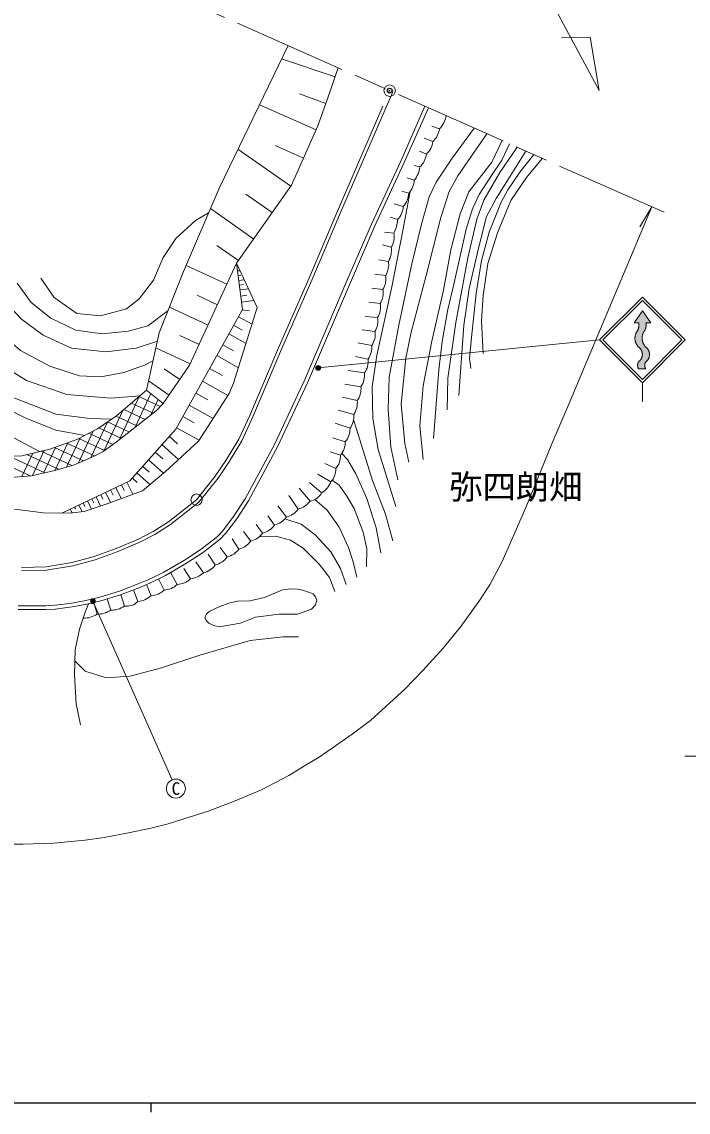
# Model space of a CAD drawing. Units: millimetres at full size, sheet at 1:1000; details may follow other scales. Extents: x 40000 to 680000, y 20000 to 380000.
# Drawn here: x 254467 to 324440, y 204000 to 318550 of the extents above; entities that cross this region are included whole.
import ezdxf
from ezdxf.enums import TextEntityAlignment as Align

# ---------------------------------------------------------------- set-up
doc = ezdxf.new("R2010")
doc.units = ezdxf.units.MM
doc.header["$LTSCALE"] = 1000
doc.header["$PDMODE"] = 32
doc.header["$PDSIZE"] = 500
doc.linetypes.add('CHAIN', pattern=[18.5, 12, -1.5, 3.5, -1.5])
for name, color, linetype, lineweight in [('M-BGD', 7, 'Continuous', 13), ('M-BMK', 2, 'CHAIN', 13), ('M-BMK-ROW', 30, 'Continuous', 13), ('M-BMK-SRVR', 3, 'Continuous', 13), ('M-STR-HTXT', 7, 'Continuous', 13), ('M-STR-STRC', 7, 'Continuous', 13), ('M-TTL-BAND', 7, 'Continuous', 25)]:
    doc.layers.add(name, color=color, linetype=linetype, lineweight=lineweight)
doc.layers.add('M-BMK-HTXT', color=7, linetype='Continuous')
doc.layers.add('M-OTRS', color=6, linetype='Continuous')
doc.styles.add('ＭＳ ゴシック', font='')
doc.styles.get('ＭＳ ゴシック').set_extended_font_data('MS Gothic')

msp = doc.modelspace()

# ---------------------------------------------------------------- hatches: boundary and pattern name
at = {"layer": 'M-STR-HTXT'}
for points in [[(285803, 282311, -1), (285364, 282072, -0.41421), (285464, 282411, -0.41421)], [(261839, 257453, -0.41421), (261699, 257778, -0.41421), (262023, 257918, -1)]]:
    msp.add_hatch(color=256, dxfattribs=at).paths.add_polyline_path(points)
at = {"layer": 'M-STR-STRC'}
msp.add_hatch(color=256, dxfattribs=at).paths.add_polyline_path([(319599, 285284), (319599, 285336), (319601, 285387), (319605, 285438), (319611, 285489), (319619, 285539), (319629, 285590), (319641, 285640), (319655, 285689), (319670, 285738), (319688, 285786), (319707, 285833), (319729, 285880), (319752, 285926), (319777, 285970), (319804, 286014), (319814, 286031), (319840, 286070), (319864, 286110), (319887, 286151), (319908, 286193), (319927, 286236), (319945, 286279), (319961, 286323), (319975, 286368), (319987, 286413), (319998, 286459), (320006, 286505), (320013, 286551), (320018, 286598), (320022, 286645), (320023, 286692), (320023, 286739), (320021, 286785), (320017, 286832), (320011, 286879), (320003, 286925), (320002, 286930), (320502, 286930), (319627, 288180), (318752, 286930), (319252, 286930), (319260, 286884), (319266, 286837), (319270, 286791), (319273, 286744), (319273, 286697), (319272, 286650), (319269, 286603), (319264, 286557), (319257, 286510), (319249, 286464), (319238, 286419), (319226, 286373), (319212, 286328), (319197, 286284), (319179, 286241), (319160, 286198), (319139, 286156), (319117, 286115), (319093, 286074), (319067, 286035), (319064, 286031), (319037, 285987), (319011, 285943), (318988, 285897), (318965, 285851), (318945, 285804), (318927, 285756), (318910, 285708), (318896, 285659), (318883, 285609), (318872, 285559), (318864, 285508), (318857, 285457), (318852, 285406), (318850, 285355), (318849, 285304), (318850, 285253), (318854, 285201), (318859, 285150), (318866, 285100), (318876, 285049), (318887, 284999), (318900, 284950), (318915, 284901), (318933, 284852), (318952, 284805), (318972, 284758), (318995, 284712), (319020, 284667), (319046, 284623), (319074, 284580), (319103, 284538), (319134, 284497), (319167, 284458), (319201, 284420), (319237, 284383), (319252, 284369), (319281, 284345), (319310, 284320), (319337, 284295), (319364, 284268), (319389, 284240), (319414, 284211), (319437, 284181), (319459, 284150), (319479, 284119), (319499, 284086), (319517, 284053), (319534, 284019), (319550, 283985), (319564, 283950), (319576, 283914), (319588, 283878), (319598, 283842), (319606, 283805), (319613, 283768), (319619, 283730), (319623, 283693), (319626, 283655), (319627, 283617), (319627, 283580), (319625, 283542), (319622, 283504), (319617, 283467), (319611, 283430), (319603, 283393), (319594, 283356), (319583, 283320), (319571, 283284), (319558, 283249), (319543, 283214), (319527, 283180), (319510, 283146), (319491, 283113), (319471, 283081), (319450, 283050), (319427, 283020), (319404, 282990), (319379, 282962), (319353, 282934), (319326, 282908), (319298, 282882), (319269, 282858), (319252, 282844), (319237, 282823), (319224, 282802), (319211, 282780), (319199, 282757), (319188, 282734), (319177, 282711), (319168, 282687), (319160, 282663), (319152, 282639), (319146, 282614), (319141, 282589), (319136, 282564), (319133, 282539), (319130, 282514), (319129, 282488), (319128, 282463), (319129, 282437), (319130, 282412), (319133, 282386), (319136, 282361), (319141, 282336), (319146, 282311), (319153, 282286), (319160, 282262), (319169, 282238), (319178, 282214), (319188, 282191), (319199, 282168), (319211, 282145), (319224, 282123), (319238, 282102), (319252, 282082), (320002, 282082), (319981, 282112), (319955, 282153), (319933, 282196), (319915, 282241), (319900, 282287), (319889, 282335), (319881, 282383), (319878, 282431), (319878, 282479), (319882, 282528), (319889, 282576), (319901, 282623), (319916, 282669), (319935, 282714), (319957, 282757), (319982, 282798), (320002, 282826), (320032, 282851), (320061, 282876), (320089, 282903), (320115, 282931), (320141, 282959), (320166, 282989), (320189, 283020), (320211, 283051), (320232, 283084), (320251, 283117), (320269, 283151), (320286, 283186), (320302, 283221), (320316, 283257), (320329, 283293), (320340, 283330), (320350, 283367), (320358, 283405), (320365, 283443), (320370, 283481), (320374, 283519), (320376, 283558), (320377, 283596), (320376, 283635), (320374, 283673), (320370, 283712), (320365, 283750), (320358, 283788), (320350, 283825), (320340, 283863), (320329, 283900), (320317, 283936), (320303, 283972), (320287, 284007), (320271, 284042), (320252, 284076), (320233, 284109), (320212, 284142), (320190, 284173), (320167, 284204), (320143, 284234), (320117, 284263), (320090, 284291), (320063, 284317), (320034, 284343), (320004, 284367), (320001, 284370), (319965, 284406), (319930, 284443), (319897, 284482), (319865, 284523), (319835, 284564), (319806, 284607), (319779, 284650), (319754, 284695), (319731, 284741), (319709, 284787), (319690, 284834), (319672, 284882), (319656, 284931), (319642, 284980), (319630, 285030), (319620, 285081), (319612, 285131), (319605, 285182), (319601, 285233)])

# ---------------------------------------------------------------- linework, layer by layer
at = {"layer": 'M-BGD'}
for p, q in [((287354, 312776), (281751, 314667)), ((286398, 309978), (283618, 310984)), ((285363, 307209), (279417, 309833)), ((298313, 307305), (297517, 307571)), ((297629, 305969), (296711, 306333)), ((282713, 301278), (277167, 305175)), ((284051, 304236), (281078, 305548)), ((296946, 304634), (296239, 304975)), ((296263, 303299), (295661, 303451)), ((295675, 301919), (294937, 302142)), ((280764, 298505), (277991, 300454)), ((295095, 300536), (294375, 300756)), ((294514, 299152), (293561, 299420)), ((278815, 295732), (274274, 298924)), ((293934, 297769), (293130, 298038)), ((293535, 296331), (292551, 296465)), ((277219, 293461), (274948, 295057)), ((293250, 294858), (292332, 295131)), ((292964, 293386), (291949, 293559)), ((276003, 290972), (271717, 292949)), ((277060, 292869), (277188, 292885)), ((277124, 292373), (277380, 292406)), ((277188, 291877), (277473, 291914)), ((277252, 291381), (277822, 291454)), ((292678, 291913), (291542, 292030)), ((275014, 288829), (272871, 289818)), ((277316, 290885), (277758, 290942)), ((277379, 290389), (278265, 290503)), ((277463, 289741), (278111, 289824)), ((292393, 290441), (291216, 290571)), ((277546, 289092), (278843, 289259)), ((292107, 288968), (290898, 289104)), ((274026, 286686), (269965, 288559)), ((277214, 287573), (278643, 286776)), ((277612, 288288), (278380, 288184)), ((291822, 287496), (290524, 287600)), ((276709, 286670), (277613, 286165)), ((273089, 284656), (271058, 285592)), ((276205, 285766), (278013, 284757)), ((291536, 286023), (290206, 286206)), ((272152, 282625), (268547, 284288)), ((275568, 284623), (276711, 283985)), ((291211, 284560), (289742, 284840)), ((274930, 283479), (277216, 282204)), ((290832, 283108), (289490, 283374)), ((271051, 280976), (269414, 282099)), ((274182, 282138), (275523, 281390)), ((290453, 281657), (288725, 281927)), ((269927, 279339), (267766, 280823)), ((273434, 280797), (276116, 279301)), ((272730, 279537), (273991, 278834)), ((290074, 280205), (288383, 280476)), ((266837, 279240), (264707, 274671)), ((265974, 278495), (268247, 277435)), ((268003, 279486), (266360, 275961)), ((266765, 279177), (269007, 278132)), ((268768, 278873), (268012, 277252)), ((289695, 278754), (288147, 279126)), ((265079, 277724), (263091, 273459)), ((265183, 277813), (267404, 276777)), ((272027, 278276), (274548, 276870)), ((289317, 277303), (287674, 277748)), ((263459, 276502), (261723, 272779)), ((263470, 276509), (265719, 275461)), ((264387, 277133), (266561, 276119)), ((271367, 277092), (272551, 276431)), ((288931, 275853), (287365, 276373)), ((261970, 275562), (260410, 272217)), ((261506, 275323), (264022, 274150)), ((262553, 275886), (264876, 274803)), ((269954, 275010), (270831, 274230)), ((270706, 275907), (273075, 274586)), ((258036, 273888), (256752, 271134)), ((257915, 273845), (260929, 272439)), ((259296, 274336), (257924, 271394)), ((260586, 274848), (259149, 271767)), ((259194, 274300), (262097, 272946)), ((260437, 274771), (263153, 273505)), ((269174, 274134), (270928, 272573)), ((288435, 274438), (287120, 274833)), ((250789, 272964), (255343, 270841)), ((253125, 272926), (256898, 271166)), ((255636, 273248), (254479, 270768)), ((255006, 273100), (258373, 271530)), ((256817, 273528), (255580, 270874)), ((256502, 273453), (259735, 271946)), ((268468, 273340), (269262, 272634)), ((287938, 273023), (286852, 273361)), ((267147, 271856), (267838, 271241)), ((267762, 272547), (269349, 271135)), ((287441, 271607), (286298, 272155)), ((266059, 270633), (266592, 270159)), ((266533, 271165), (267914, 269936)), ((286908, 270213), (285550, 271033)), ((263787, 269379), (264046, 268837)), ((264329, 269637), (264892, 268456)), ((264920, 269918), (265201, 269328)), ((265510, 270200), (266123, 268912)), ((284735, 268189), (283578, 269574)), ((285950, 269058), (284679, 270154)), ((261362, 268223), (261779, 267348)), ((261814, 268438), (262022, 268001)), ((262265, 268653), (262732, 267673)), ((262755, 268887), (262989, 268397)), ((263246, 269121), (263762, 268037)), ((283490, 267351), (282504, 268777)), ((259557, 267363), (259753, 266951)), ((260008, 267578), (260106, 267372)), ((260460, 267793), (260806, 267066)), ((260911, 268008), (261084, 267644)), ((282245, 266514), (281341, 267703)), ((281001, 265677), (280289, 266636)), ((278511, 264003), (277741, 264999)), ((279756, 264840), (279069, 265749)), ((277267, 263165), (276561, 264243)), ((274778, 261491), (274022, 262615)), ((276022, 262328), (275307, 263338)), ((273533, 260654), (272748, 261803)), ((269414, 258849), (268830, 260029)), ((270792, 259442), (270077, 260687)), ((272170, 260034), (271493, 261131)), ((266658, 257664), (266192, 258884)), ((268036, 258257), (267552, 259426)), ((263803, 256753), (263435, 257928)), ((265244, 257172), (264866, 258376)), ((262363, 256334), (262025, 257546)), ((324074, 241419), (326314, 241419))]:
    msp.add_line(p, q, dxfattribs=at)
for points in [[(267547, 279852), (268902, 285865), (271445, 292314), (275247, 301198), (282421, 316054)], [(269310, 278439), (272089, 282487), (277020, 293178), (282799, 301401), (285546, 307623), (286567, 310445), (287674, 313723)], [(254073, 256811), (255413, 256799), (256375, 256799), (256998, 256808), (257985, 256861), (258969, 256981), (259995, 257128), (261288, 257376), (262762, 257717), (264839, 258368), (266847, 259134), (267908, 259573), (269562, 260391), (271775, 261662), (273532, 262830), (275283, 264197), (275864, 264796), (277031, 266346), (278263, 268214), (281346, 273962), (284467, 280628), (288967, 291173), (291536, 297112), (294629, 303762), (297161, 309514)], [(283424, 279342), (284102, 280791), (288600, 291331), (291171, 297276), (294265, 303927), (296795, 309676)], [(301968, 307381), (299594, 304106), (297980, 301716), (297233, 300156), (296420, 297278), (295438, 293120), (294059, 286666), (293051, 281210), (292932, 277873), (293210, 273880), (293942, 270416)], [(303289, 306795), (300257, 302385), (299331, 300708), (298462, 297995), (296918, 291892), (295345, 285932), (294778, 283214), (294285, 278374), (294674, 274232), (295103, 272274)], [(304902, 306079), (303811, 303816), (301418, 300692), (300498, 298374), (299504, 294589), (298747, 290349), (297517, 285003), (296609, 280297), (296252, 276114), (296626, 272583)], [(305662, 305742), (304867, 304020), (303714, 302310), (302496, 300405), (301799, 298916), (301111, 296750), (299874, 291122), (299191, 288338), (298595, 284951), (298262, 281974), (297698, 274762)], [(299144, 277786), (299196, 281100), (300058, 286975), (301298, 293753), (302239, 297804), (302981, 299803), (304646, 302711), (306474, 305381)], [(307389, 304975), (304282, 299995), (303279, 298096), (302417, 294763), (301441, 290547), (300867, 286665), (300344, 279284)], [(308249, 304594), (306764, 302764), (305491, 300891), (304800, 299596), (303559, 296460), (302730, 293464), (302180, 290017), (301670, 285395), (301465, 283180), (301603, 282140)], [(302903, 283716), (302725, 287129), (302895, 289806), (303408, 293158), (304423, 296383), (305822, 299789), (307456, 302192), (309121, 304207)], [(295262, 300738), (294526, 296788), (293325, 290693), (291753, 283496), (291268, 280231), (291318, 276878), (291879, 273613), (293748, 267622)], [(256454, 291611), (257868, 289572), (260255, 287905), (262716, 287646), (265462, 288410), (266779, 289455), (268306, 291393), (269308, 293794), (270642, 295780), (272692, 297669), (274086, 298487)], [(261081, 275104), (258055, 275655), (254817, 276933), (250602, 279030), (248785, 280261), (247061, 281840), (244995, 284180), (243856, 285796), (237088, 296645), (236228, 297547)], [(253701, 267358), (256746, 266964), (259468, 266919), (261022, 267089), (263313, 267871), (267140, 269289), (269546, 271299), (273023, 274506), (276249, 279507), (276712, 280589), (279187, 288520), (277020, 293178)], [(277020, 293178), (277643, 288343), (270627, 275767), (265794, 270335), (258654, 266933)], [(253993, 291082), (255462, 289068), (257509, 287431), (260134, 286147), (262917, 285766), (265628, 286062), (267705, 286613), (269828, 288214)], [(252271, 289617), (254435, 287306), (256710, 285642), (259684, 284261), (263276, 283889), (266485, 284249), (268708, 285004)], [(244159, 288136), (246627, 284788), (249934, 281581), (253289, 279199), (258030, 277328), (261609, 276889), (263931, 276823)], [(247138, 287741), (249685, 284672), (252381, 282477), (254969, 280866), (259190, 279414), (263829, 279011), (266875, 279272)], [(249850, 288311), (251724, 286209), (254342, 284036), (257420, 282390), (260538, 281375), (262758, 281257), (265175, 281708), (267364, 282491), (268239, 282922)], [(243075, 271760), (248124, 273113), (252086, 272892), (254453, 272969), (257425, 273671), (260250, 274675), (262416, 275793), (264422, 277157), (267547, 279852), (269310, 278439)], [(243075, 271760), (243448, 271586), (245406, 271100), (248103, 270739), (250342, 270600), (253274, 270666), (255484, 270853), (257938, 271397), (259881, 271990), (262000, 272898), (263014, 273401), (264394, 274426), (268565, 277683), (269310, 278439)], [(254086, 257211), (255415, 257199), (256372, 257199), (256984, 257208), (257950, 257260), (258916, 257378), (259929, 257522), (261205, 257767), (262657, 258103), (264707, 258746), (266699, 259506), (267742, 259937), (269374, 260744), (271565, 262003), (273298, 263155), (275015, 264495), (275559, 265057), (276704, 266577), (277920, 268419), (280988, 274141), (283424, 279342)], [(289301, 276754), (291308, 270376), (292655, 266812), (293410, 264033)], [(253631, 274851), (256336, 273414)], [(288076, 273211), (288682, 272568), (289526, 271059), (290702, 268483), (291668, 265403), (292175, 262752)], [(287060, 270389), (287786, 269865), (288602, 268702), (289349, 267425), (290301, 264950), (290709, 263173), (290646, 261302)], [(285241, 268356), (286536, 267241), (287780, 265446), (288762, 263310), (289254, 261825), (289635, 260192)], [(282095, 266329), (283794, 265778), (285281, 264652), (286912, 262857), (287919, 261118), (288543, 259422)], [(279393, 264450), (281132, 264521), (282673, 264079), (284012, 263241), (285708, 261585), (286768, 260169), (287336, 258686)], [(260618, 244692), (260169, 246892), (259984, 249933), (260054, 252577), (260508, 254732), (261136, 256524), (261469, 257417)], [(260023, 251418), (261104, 250338), (263321, 249646), (265842, 249794), (269128, 250674), (273145, 252022), (278461, 253546), (281920, 253951), (283507, 253951)]]:
    msp.add_lwpolyline(points, dxfattribs=at)
msp.add_lwpolyline([(273695, 255924), (273861, 256345), (274210, 256649), (275244, 257108), (276218, 257489), (277117, 257671), (278409, 257717), (279937, 258075), (281845, 258862), (282750, 258976), (283427, 258959), (283988, 258846), (285051, 258461), (285302, 258141), (285452, 257793), (285299, 257315), (284879, 256840), (283410, 256325), (281501, 256325), (279020, 256019), (277417, 255371), (275190, 254994), (274588, 255116), (274112, 255388), (273854, 255608)], close=True, dxfattribs=at)
for centre, radius, start, end in [((296731, 308982), 2306, 313.31275, 352.7095), ((296152, 307568), 2176, 312.74196, 353.05814), ((295469, 306232), 2176, 312.74196, 353.05814), ((294786, 304897), 2176, 312.74196, 353.05814), ((293737, 303559), 2540, 319.76389, 354.11281), ((293501, 302018), 2176, 317.07835, 357.39453), ((292921, 300635), 2176, 317.07835, 357.39453), ((292340, 299251), 2176, 317.07835, 357.39453), ((290171, 298038), 3772, 333.09315, 355.91282), ((291387, 295984), 2176, 328.86566, 9.18183), ((291101, 294511), 2176, 328.86566, 9.18183), ((290816, 293039), 2176, 328.86566, 9.18183), ((290530, 291566), 2176, 328.86566, 9.18183), ((290244, 290094), 2176, 328.86566, 9.18183), ((289959, 288621), 2176, 328.86566, 9.18183), ((289673, 287148), 2176, 328.86566, 9.18183), ((289662, 285672), 1906, 324.31929, 10.62697), ((289045, 284350), 2176, 325.21277, 5.52894), ((288666, 282898), 2176, 325.21277, 5.52894), ((288287, 281447), 2176, 325.21277, 5.52894), ((287908, 279996), 2176, 325.21277, 5.52894), ((287529, 278544), 2176, 325.21277, 5.52894), ((287203, 277089), 2125, 324.44287, 5.7769), ((286755, 275822), 2176, 320.50216, 0.81834), ((286258, 274407), 2176, 320.50216, 0.81834), ((285762, 272992), 2176, 320.50216, 0.81834), ((285555, 271529), 1887, 315.77424, 2.38311), ((284857, 270940), 2176, 300.16304, 340.47921), ((282972, 269465), 2176, 283.76886, 324.08504), ((284468, 269846), 1679, 279.14608, 332.00721), ((281727, 268628), 2176, 283.76886, 324.08504), ((280483, 267791), 2176, 283.76886, 324.08504), ((277994, 266116), 2176, 283.76886, 324.08504), ((279238, 266954), 2176, 283.76886, 324.08504), ((276749, 265279), 2176, 283.76886, 324.08504), ((274260, 263605), 2176, 283.76886, 324.08504), ((275504, 264442), 2176, 283.76886, 324.08504), ((273015, 262768), 2176, 283.76886, 324.08504), ((270674, 261615), 2176, 273.1095, 313.42567), ((271876, 262491), 2474, 276.80915, 312.04861), ((269296, 261023), 2176, 273.1095, 313.42567), ((266540, 259837), 2176, 273.1095, 313.42567), ((267918, 260430), 2176, 273.1095, 313.42567), ((262513, 258505), 2176, 266.05566, 306.37183), ((263953, 258924), 2176, 266.05566, 306.37183), ((265486, 258752), 1599, 261.29579, 317.12659), ((261072, 258086), 2176, 266.05566, 306.37183)]:
    msp.add_arc(centre, radius, start, end, dxfattribs=at)
at = {"layer": 'M-BMK'}
msp.add_line((321905, 298535), (272095, 320636), dxfattribs=at)
msp.add_lwpolyline([(254434, 261214), (257019, 261287), (259748, 261742), (262054, 262362), (264365, 263203), (266702, 264207), (268248, 265002), (269881, 266015), (272822, 268344), (274785, 270806), (275972, 272573), (277261, 274711), (278416, 277187), (281426, 284284), (284608, 291545), (287618, 298657), (293093, 311319)], dxfattribs=at)
at = {"layer": 'M-BMK-ROW'}
msp.add_lwpolyline([(254429, 260864), (257053, 260938), (259823, 261399), (262160, 262028), (264494, 262878), (266851, 263890), (268421, 264697), (270083, 265728), (273071, 268095), (275068, 270599), (276268, 272385), (277570, 274546), (278736, 277045), (281747, 284145), (284929, 291407), (287940, 298520), (293413, 311177)], dxfattribs=at)
at = {"layer": 'M-BMK-SRVR'}
for p, q in [((299476, 340463), (315078, 311351)), ((314132, 316938), (311132, 316858)), ((315078, 311351), (314132, 316938))]:
    msp.add_line(p, q, dxfattribs=at)
for centre in [(293093, 311319), (272822, 268344)]:
    msp.add_circle(centre, 600, dxfattribs=at)
at = {"layer": 'M-OTRS'}
msp.add_point((293093, 311319), dxfattribs=at)
at = {"layer": 'M-STR-HTXT'}
for p, q in [((320626, 299102), (319368, 296994)), ((285584, 282192), (315128, 285132)), ((261931, 257685), (270238, 238910))]:
    msp.add_line(p, q, dxfattribs=at)
msp.add_lwpolyline([(252570, 232171), (254616, 232140), (257803, 232265), (261102, 232566), (263109, 232854), (265654, 233339), (268027, 233848), (269822, 234295), (274131, 235668), (276875, 236698), (279628, 237865), (282495, 239380), (284342, 240496), (285700, 241309), (287316, 242416), (289173, 243707), (291065, 245148), (294689, 248424), (296593, 250403), (298704, 252740), (300583, 255020), (302441, 257652), (303616, 259391), (304900, 261847), (305934, 264164), (307505, 267769), (310135, 274218), (311891, 278392), (313553, 282308), (320626, 299102)], dxfattribs=at)
for centre in [(285584, 282192), (261931, 257685)]:
    msp.add_circle(centre, 250, dxfattribs=at)
at = {"layer": 'M-STR-STRC'}
for p, q in [((315128, 285132), (319628, 289632)), ((315481, 285132), (319628, 289278)), ((324128, 285131), (319628, 289632)), ((323774, 285131), (319628, 289278)), ((318752, 286930), (319627, 288180)), ((319627, 288180), (320502, 286930)), ((318752, 286930), (319252, 286930)), ((320002, 286930), (320502, 286930)), ((315128, 285132), (319628, 280631)), ((315481, 285132), (319628, 280984)), ((319628, 280631), (324128, 285131)), ((319628, 280984), (323774, 285131)), ((320002, 282082), (319252, 282082)), ((319628, 280631), (319628, 278632))]:
    msp.add_line(p, q, dxfattribs=at)
msp.add_lwpolyline([(319627, 288180), (318752, 286930), (319252, 286930), (319260, 286884), (319266, 286837), (319270, 286791), (319273, 286744), (319273, 286697), (319272, 286650), (319269, 286603), (319264, 286557), (319257, 286510), (319249, 286464), (319238, 286419), (319226, 286373), (319212, 286328), (319197, 286284), (319179, 286241), (319160, 286198), (319139, 286156), (319117, 286115), (319093, 286074), (319067, 286035), (319064, 286031), (319037, 285987), (319011, 285943), (318988, 285897), (318965, 285851), (318945, 285804), (318927, 285756), (318910, 285708), (318896, 285659), (318883, 285609), (318872, 285559), (318864, 285508), (318857, 285457), (318852, 285406), (318850, 285355), (318849, 285304), (318850, 285253), (318854, 285201), (318859, 285150), (318866, 285100), (318876, 285049), (318887, 284999), (318900, 284950), (318915, 284901), (318933, 284852), (318952, 284805), (318972, 284758), (318995, 284712), (319020, 284667), (319046, 284623), (319074, 284580), (319103, 284538), (319134, 284497), (319167, 284458), (319201, 284420), (319237, 284383), (319252, 284369), (319281, 284345), (319310, 284320), (319337, 284295), (319364, 284268), (319389, 284240), (319414, 284211), (319437, 284181), (319459, 284150), (319479, 284119), (319499, 284086), (319517, 284053), (319534, 284019), (319550, 283985), (319564, 283950), (319576, 283914), (319588, 283878), (319598, 283842), (319606, 283805), (319613, 283768), (319619, 283730), (319623, 283693), (319626, 283655), (319627, 283617), (319627, 283580), (319625, 283542), (319622, 283504), (319617, 283467), (319611, 283430), (319603, 283393), (319594, 283356), (319583, 283320), (319571, 283284), (319558, 283249), (319543, 283214), (319527, 283180), (319510, 283146), (319491, 283113), (319471, 283081), (319450, 283050), (319427, 283020), (319404, 282990), (319379, 282962), (319353, 282934), (319326, 282908), (319298, 282882), (319269, 282858), (319252, 282844), (319237, 282823), (319224, 282802), (319211, 282780), (319199, 282757), (319188, 282734), (319177, 282711), (319168, 282687), (319160, 282663), (319152, 282639), (319146, 282614), (319141, 282589), (319136, 282564), (319133, 282539), (319130, 282514), (319129, 282488), (319128, 282463), (319129, 282437), (319130, 282412), (319133, 282386), (319136, 282361), (319141, 282336), (319146, 282311), (319153, 282286), (319160, 282262), (319169, 282238), (319178, 282214), (319188, 282191), (319199, 282168), (319211, 282145), (319224, 282123), (319238, 282102), (319252, 282082), (320002, 282082), (319988, 282102), (319974, 282122), (319962, 282143), (319950, 282164), (319939, 282185), (319929, 282208), (319920, 282230), (319911, 282253), (319904, 282276), (319897, 282299), (319892, 282323), (319887, 282347), (319883, 282371), (319880, 282395), (319879, 282419), (319878, 282443), (319878, 282467), (319879, 282492), (319881, 282516), (319884, 282540), (319887, 282564), (319892, 282588), (319898, 282611), (319905, 282635), (319912, 282658), (319921, 282680), (319930, 282703), (319940, 282725), (319951, 282746), (319963, 282767), (319976, 282788), (319989, 282808), (320002, 282826), (320032, 282851), (320061, 282876), (320089, 282903), (320115, 282931), (320141, 282959), (320166, 282989), (320189, 283020), (320211, 283051), (320232, 283084), (320251, 283117), (320269, 283151), (320286, 283186), (320302, 283221), (320316, 283257), (320329, 283293), (320340, 283330), (320350, 283367), (320358, 283405), (320365, 283443), (320370, 283481), (320374, 283519), (320376, 283558), (320377, 283596), (320376, 283635), (320374, 283673), (320370, 283712), (320365, 283750), (320358, 283788), (320350, 283825), (320340, 283863), (320329, 283900), (320317, 283936), (320303, 283972), (320287, 284007), (320271, 284042), (320252, 284076), (320233, 284109), (320212, 284142), (320190, 284173), (320167, 284204), (320143, 284234), (320117, 284263), (320090, 284291), (320063, 284317), (320034, 284343), (320004, 284367), (320001, 284370), (319965, 284406), (319930, 284443), (319897, 284482), (319865, 284523), (319835, 284564), (319806, 284607), (319779, 284650), (319754, 284695), (319731, 284741), (319709, 284787), (319690, 284834), (319672, 284882), (319656, 284931), (319642, 284980), (319630, 285030), (319620, 285081), (319612, 285131), (319605, 285182), (319601, 285233), (319599, 285284), (319599, 285336), (319601, 285387), (319605, 285438), (319611, 285489), (319619, 285539), (319629, 285590), (319641, 285640), (319655, 285689), (319670, 285738), (319688, 285786), (319707, 285833), (319729, 285880), (319752, 285926), (319777, 285970), (319804, 286014), (319814, 286031), (319840, 286070), (319864, 286110), (319887, 286151), (319908, 286193), (319927, 286236), (319945, 286279), (319961, 286323), (319975, 286368), (319987, 286413), (319998, 286459), (320006, 286505), (320013, 286551), (320018, 286598), (320022, 286645), (320023, 286692), (320023, 286739), (320021, 286785), (320017, 286832), (320011, 286879), (320003, 286925), (320002, 286930), (320502, 286930)], close=True, dxfattribs=at)
msp.add_circle((270643, 237995), 1000, dxfattribs=at)
at = {"layer": 'M-TTL-BAND'}
for p, q in [((40000, 205000), (579000, 205000)), ((268000, 205000), (268000, 204000))]:
    msp.add_line(p, q, dxfattribs=at)

# ---------------------------------------------------------------- texts
at = {"layer": 'M-BMK-HTXT', "style": 'ＭＳ ゴシック'}
msp.add_text('弥四朗畑', height=2566, dxfattribs=at).set_placement((306335, 269699), align=Align.MIDDLE_CENTER)
at = {"layer": 'M-STR-STRC', "style": 'ＭＳ ゴシック'}
msp.add_text('C', height=1320, dxfattribs=at).set_placement((270643, 237995), align=Align.MIDDLE_CENTER)

doc.saveas('drawing.dxf')
